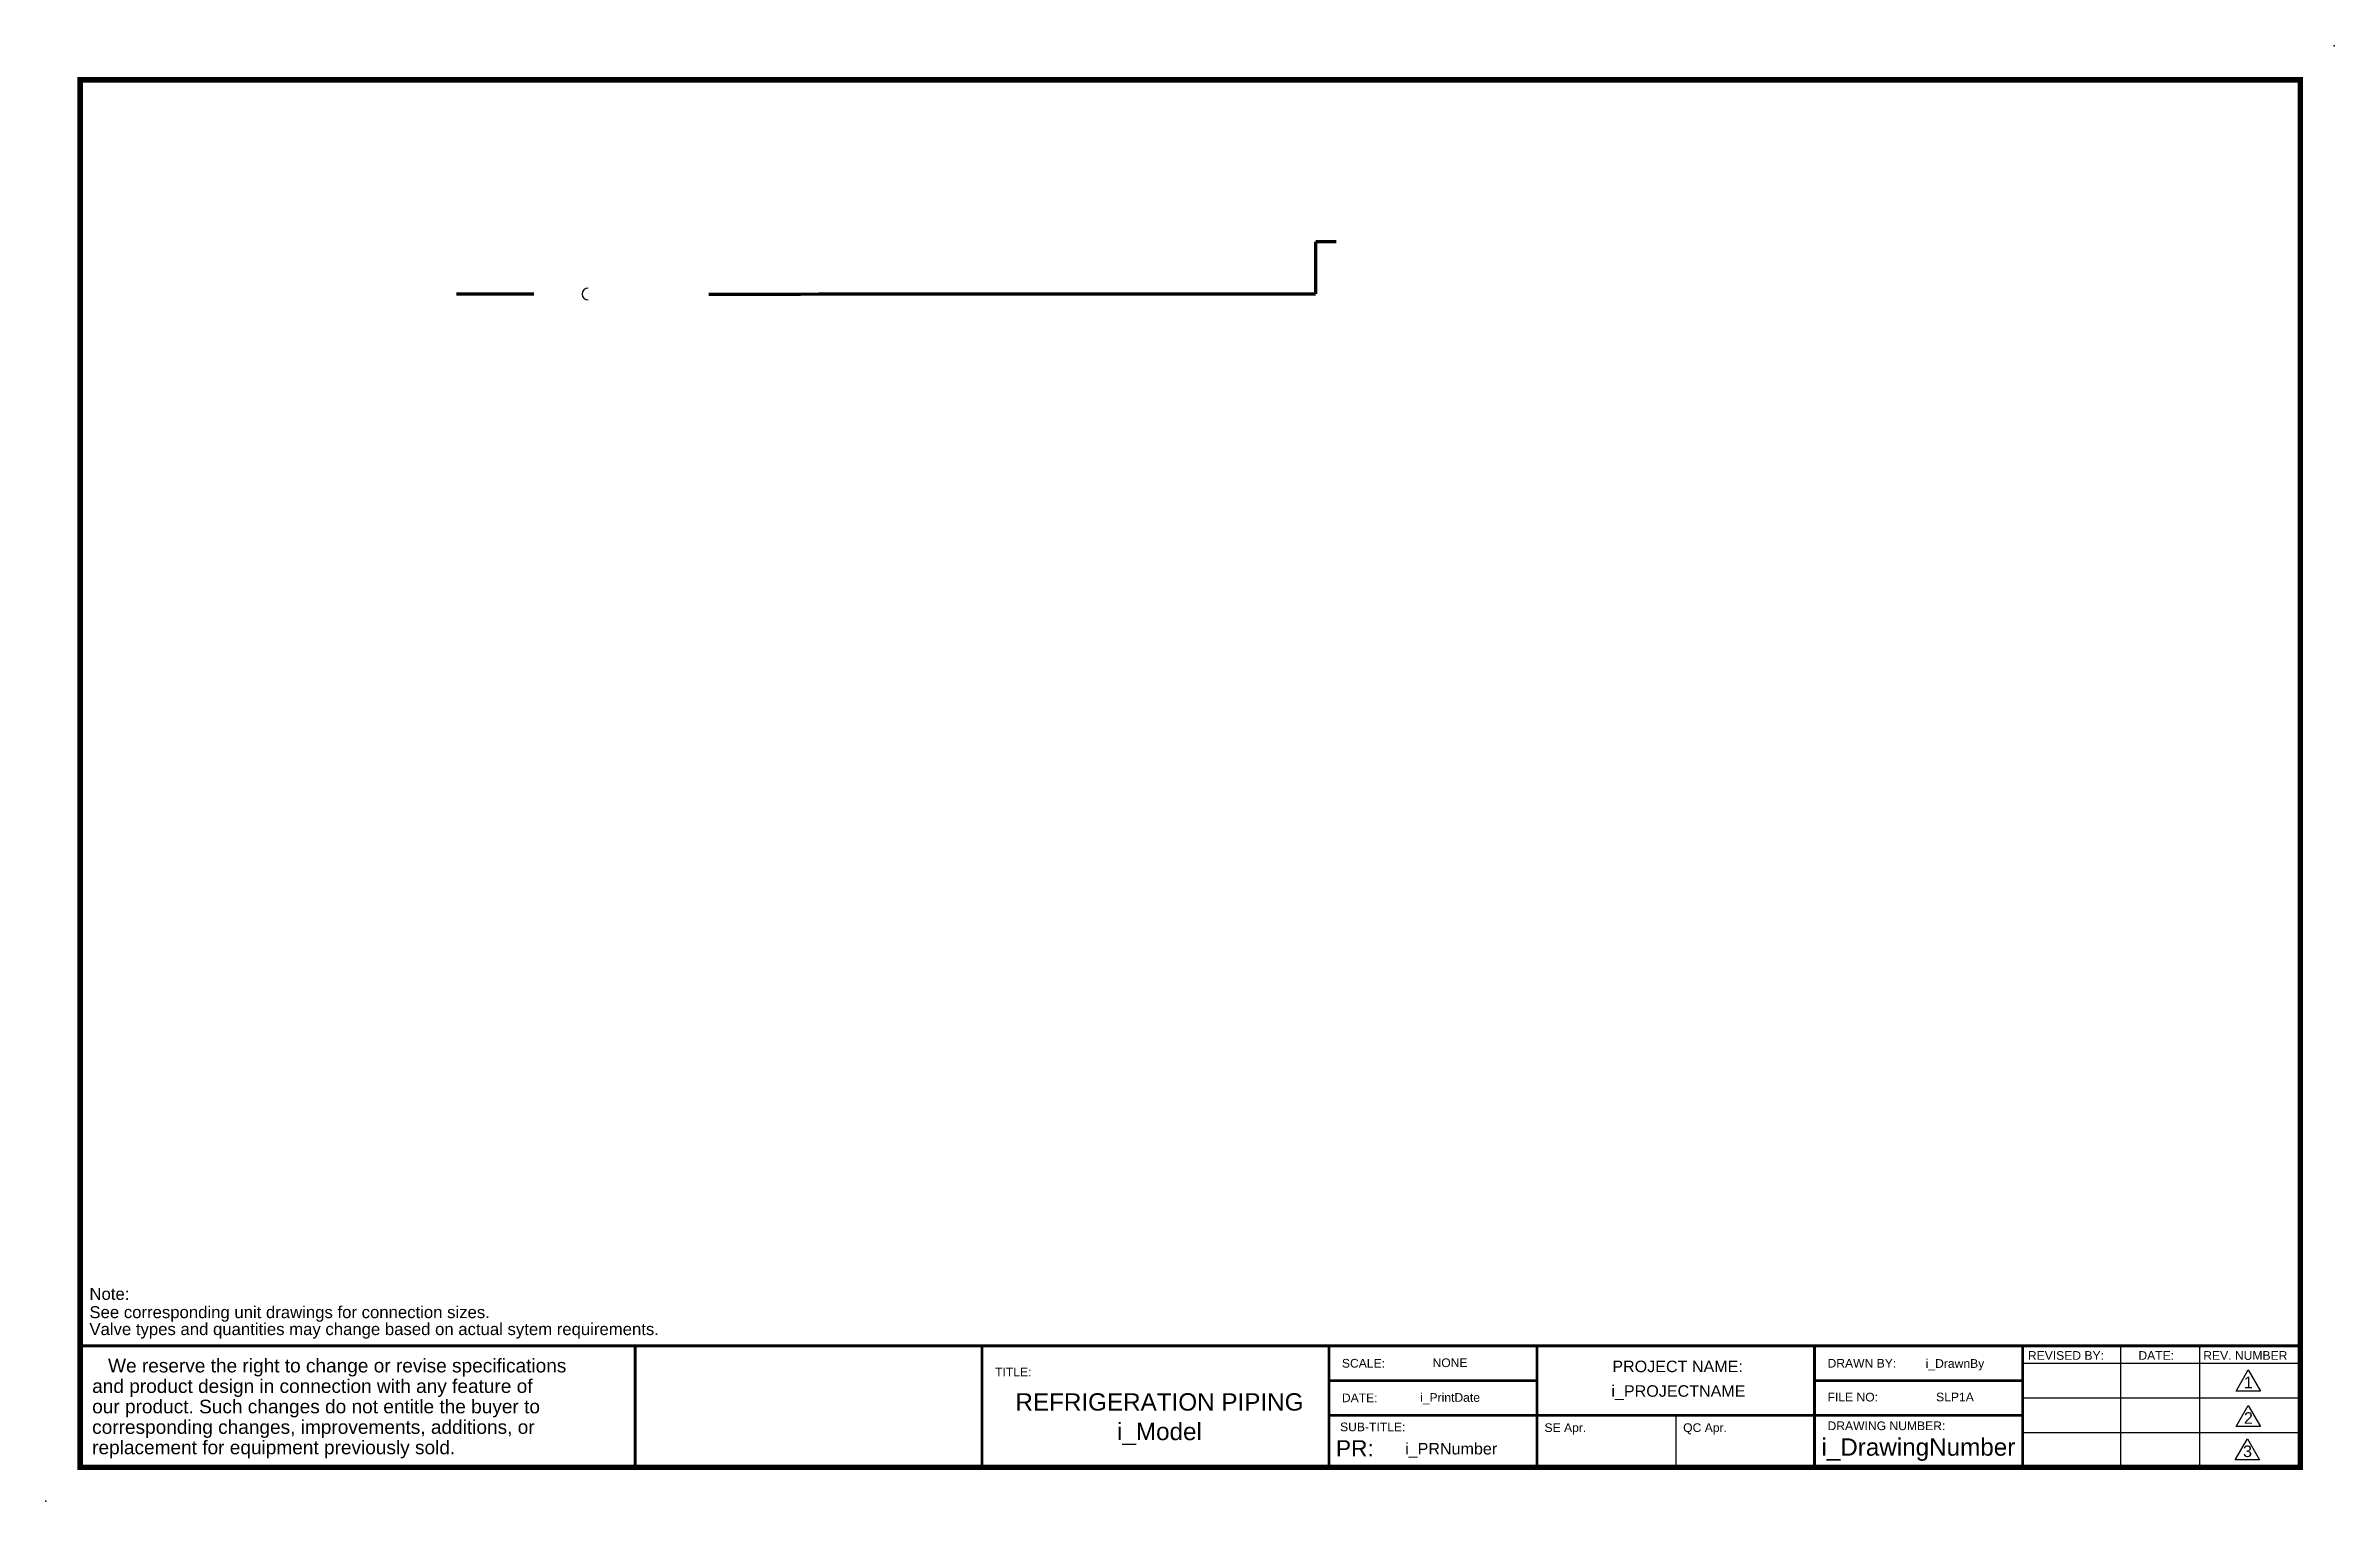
# Model space of a CAD drawing. Extents: x 2 to 20.5, y -1.3 to 10.5.
import ezdxf
from ezdxf.enums import TextEntityAlignment as Align

# ---------------------------------------------------------------- set-up
doc = ezdxf.new("R2010")
doc.units = 0
doc.header["$LTSCALE"] = 0.2
doc.header["$MEASUREMENT"] = 0
doc.styles.add('SIMPLEX', font='arial.ttf')
doc.styles.get("Standard").update_dxf_attribs({"font": 'arial.ttf'})

msp = doc.modelspace()

# ---------------------------------------------------------------- linework, layer by layer
at = {"color": 0, "lineweight": 30}
for p, q in [((6.74, -0.993), (6.74, -0.01)), ((9.546, -0.993), (9.546, -0.01)), ((12.353, -0.01), (17.966, -0.01)), ((12.353, -0.993), (12.353, -0.01)), ((14.037, -0.01), (14.037, -0.993)), ((16.282, -0.01), (16.282, -0.572)), ((17.966, -0.01), (17.966, -0.993)), ((17.966, -0.01), (20.212, -0.01)), ((17.966, -0.01), (17.966, -0.151)), ((17.966, -0.151), (20.212, -0.151)), ((18.758, -0.01), (18.758, -0.431)), ((19.397, -0.01), (19.397, -0.431)), ((14.037, -0.291), (12.353, -0.291)), ((16.282, -0.291), (17.966, -0.291)), ((16.282, -0.572), (16.282, -0.291)), ((18.758, -0.291), (18.758, -0.712)), ((19.397, -0.291), (19.397, -0.712)), ((17.966, -0.431), (20.212, -0.431)), ((17.966, -0.572), (12.353, -0.572)), ((15.16, -0.572), (15.16, -0.993)), ((16.282, -0.572), (16.282, -0.993)), ((17.966, -0.712), (20.212, -0.712)), ((18.758, -0.572), (18.758, -0.993)), ((19.397, -0.572), (19.397, -0.993)), ((17.966, -0.993), (20.212, -0.993))]:
    msp.add_line(p, q, dxfattribs=at)
at = {"color": 0, "const_width": 0.0449}
msp.add_lwpolyline([(2.249, -0.993), (20.212, -0.993), (20.212, 10.234), (2.249, 10.234), (2.249, -0.993)], dxfattribs=at)
at = {"color": 0, "linetype": 'Continuous', "const_width": 0.0267}
for points in [[(12.245, 8.5), (12.245, 8.923)], [(12.413, 8.923), (12.245, 8.923)], [(5.292, 8.5), (5.921, 8.5)], [(7.802, 8.499), (7.334, 8.499)], [(7.802, 8.499), (8.035, 8.499)], [(8.035, 8.499), (8.57, 8.5)], [(8.884, 8.5), (8.57, 8.5)], [(8.884, 8.5), (9.047, 8.5)], [(9.732, 8.5), (9.047, 8.5)], [(9.732, 8.5), (9.884, 8.5)], [(12.245, 8.5), (9.884, 8.5)]]:
    msp.add_lwpolyline(points, dxfattribs=at)
at = {"color": 0, "lineweight": 30, "const_width": 0.0225}
for points in [[(6.766, -0.01), (2.249, -0.01)], [(20.212, -0.01), (6.74, -0.01), (6.74, -0.993)], [(9.546, -0.01), (9.546, -0.993)], [(12.353, -0.01), (12.353, -0.993)], [(14.037, -0.01), (14.037, -0.993)], [(16.282, -0.01), (16.282, -0.993)], [(17.966, -0.993), (17.966, -0.01), (20.212, -0.01)], [(14.037, -0.291), (12.353, -0.291)], [(17.966, -0.291), (16.282, -0.291), (16.282, -0.993)], [(17.966, -0.572), (12.353, -0.572)]]:
    msp.add_lwpolyline(points, dxfattribs=at)
at = {"color": 0}
for points in [[(19.791, -0.205), (19.89, -0.376), (19.693, -0.376)], [(19.791, -0.493), (19.89, -0.664), (19.693, -0.664)], [(19.784, -0.762), (19.883, -0.933), (19.685, -0.933)]]:
    msp.add_lwpolyline(points, close=True, dxfattribs=at)
at = {"color": 0, "linetype": 'Continuous'}
msp.add_arc((6.359, 8.5), 0.0477, 90, 270, dxfattribs=at)
at = {"color": 0}
for p in [(20.487, 10.509), (17.966, -0.993), (1.972, -1.267)]:
    msp.add_point(p, dxfattribs=at)

# ---------------------------------------------------------------- texts
for s, p in [('Note:', (2.325, 0.362)), ('See corresponding unit drawings for connection sizes.', (2.325, 0.214)), ('Valve types and quantities may change based on actual sytem requirements. ', (2.325, 0.077))]:
    msp.add_text(s, height=0.0968, dxfattribs=at).set_placement(p)
at = {"color": 0, "lineweight": 30}
for s, height, p in [('   We reserve the right to change or revise specifications', 0.1103, (2.347, -0.225)), ('REVISED BY:', 0.07017, (18.008, -0.123)), ('DATE:', 0.0702, (18.902, -0.123)), ('REV. NUMBER', 0.07017, (19.427, -0.123)), ('and product design in connection with any feature of', 0.1103, (2.347, -0.391)), ('our product. Such changes do not entitle the buyer to', 0.1103, (2.347, -0.556)), ('corresponding changes, improvements, additions, or ', 0.1103, (2.347, -0.722)), ('replacement for equipment previously sold.', 0.1103, (2.347, -0.887))]:
    msp.add_text(s, height=height, dxfattribs=at).set_placement(p)
at = {"color": 0, "lineweight": 30, "style": 'SIMPLEX'}
for s, height, p in [('SCALE:', 0.0702, (12.458, -0.186)), ('DRAWN BY:', 0.0702, (16.387, -0.186)), ('TITLE:', 0.0702, (9.652, -0.256)), ('DATE:', 0.0702, (12.458, -0.466)), ('FILE NO:', 0.0702, (16.387, -0.46)), ('SUB-TITLE:', 0.0702, (12.443, -0.701)), ('SE Apr.', 0.0702, (14.097, -0.707)), ('QC Apr.', 0.0702, (15.219, -0.707)), ('DRAWING NUMBER:', 0.07017, (16.387, -0.692))]:
    msp.add_text(s, height=height, dxfattribs=at).set_placement(p)
at = {"color": 0, "lineweight": 30}
for s, height, p in [('NONE', 0.0702, (13.333, -0.182)), ('i_DrawnBy', 0.0702, (17.418, -0.188)), ('REFRIGERATION PIPING', 0.14033, (10.982, -0.534)), ('i_PrintDate', 0.07017, (13.333, -0.463)), ('SLP1A', 0.0702, (17.418, -0.459)), ('i_Model', 0.1403, (10.982, -0.773)), ('i_DrawingNumber', 0.14033, (17.122, -0.899))]:
    msp.add_text(s, height=height, dxfattribs=at).set_placement(p, align=Align.CENTER)
at = {"color": 0, "lineweight": 30, "style": 'SIMPLEX'}
for s, height, p in [('PROJECT NAME:', 0.09318, (15.174, -0.223)), ('i_PROJECTNAME', 0.09318, (15.181, -0.422)), ('i_PRNumber', 0.0932, (13.342, -0.889))]:
    msp.add_text(s, height=height, dxfattribs=at).set_placement(p, align=Align.CENTER)
at = {"color": 0}
for s, p in [('1', (19.792, -0.353)), ('2', (19.792, -0.641)), ('3', (19.785, -0.91))]:
    msp.add_text(s, height=0.0937, dxfattribs=at).set_placement(p, align=Align.CENTER)
at = {"color": 0, "lineweight": 30}
msp.add_text('PR:', height=0.1316, dxfattribs=at).set_placement((12.716, -0.905), align=Align.RIGHT)
at = {"char_height": 0.0938, "attachment_point": 1}
for s, insert in [('\\A1;', (9.753, 7.827)), ('\\A1;  ', (10.676, 7.843))]:
    msp.add_mtext(s, dxfattribs=dict(at, insert=insert))

doc.saveas('drawing.dxf')
